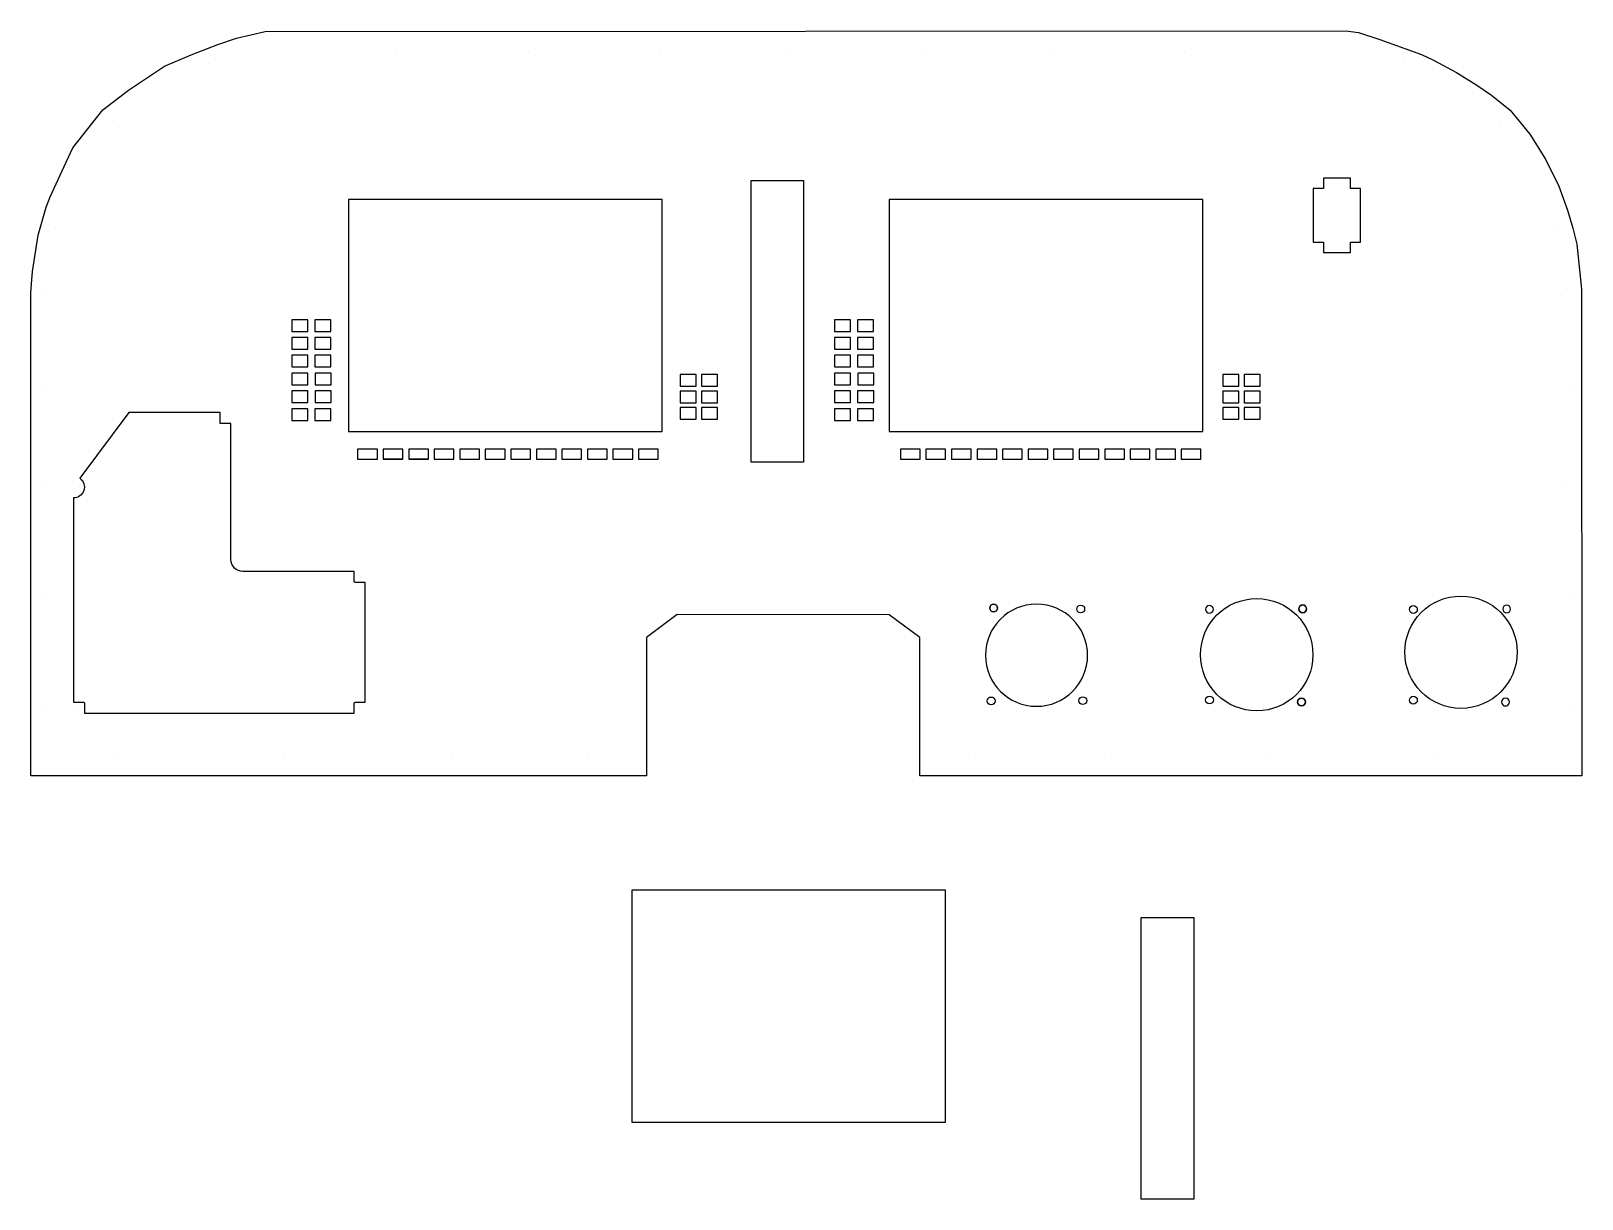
# Model space of a CAD drawing. Header units: millimetres. Extents: x 2405 to 3468, y 1391 to 2192.
import ezdxf

# ---------------------------------------------------------------- set-up
doc = ezdxf.new("R2010")
doc.units = ezdxf.units.MM
doc.layers.add('Capa1', color=10, linetype='Continuous')

msp = doc.modelspace()

# ---------------------------------------------------------------- linework, layer by layer
for p, q in [((2527.1, 2169.5, -4), (2527.1, 2169.5, -4)), ((2655.9, 2176.9, -4), (2655.9, 2176.9, -4)), ((2745.9, 2176.9, -9), (2745.9, 2176.9, -9)), ((2835.9, 2176.9, -9), (2835.9, 2176.9, -9)), ((2925.9, 2176.9, -9), (2925.9, 2176.9, -9)), ((3015.9, 2176.9, -9), (3015.9, 2176.9, -9)), ((3105.9, 2176.9, -9), (3105.9, 2176.9, -9)), ((3195.9, 2176.9, -9), (3195.9, 2176.9, -9)), ((3346.2, 2169.5, -4), (3346.2, 2169.5, -4)), ((2461.6, 2130.5, -4), (2461.6, 2130.5, -4)), ((3411.7, 2130.5, -4), (3411.7, 2130.5, -4)), ((2421.9, 2057, -4), (2421.9, 2057, -4)), ((3451.3, 2057, -4), (3451.3, 2057, -4)), ((2413.1, 2015.1, -9), (2413.1, 2015.1, -9)), ((3457.7, 2015.1, -9), (3457.7, 2015.1, -9)), ((2413.1, 1947.7, -9), (2413.1, 1947.7, -9)), ((3460.2, 1947.7, -9), (3460.2, 1947.7, -9)), ((2539.3, 1927.7), (2539.3, 1927.7)), ((2413, 1880.3, -9), (2413, 1880.3, -9)), ((2438.2, 1879.1, -9), (2438.2, 1879.1, -9)), ((3457.8, 1880.3, -9), (3457.8, 1880.3, -9)), ((2630.7, 1817.9, -9), (2630.7, 1817.9, -9)), ((2413, 1803.3, -9), (2413, 1803.3, -9)), ((3460.3, 1803.3, -9), (3460.3, 1803.3, -9)), ((2413.1, 1726.4, -9), (2413.1, 1726.4, -9)), ((2437.7, 1727.9, -9), (2437.7, 1727.9, -9)), ((2630.5, 1727.7), (2630.5, 1727.7)), ((3459.3, 1726.4, -4), (3459.3, 1726.4, -4)), ((2465.1, 1693.3, -9), (2465.1, 1693.3, -9)), ((2579.1, 1693.3, -9), (2579.1, 1693.3, -9)), ((2693.1, 1693.3, -9), (2693.1, 1693.3, -9)), ((2786.4, 1693.3, -9), (2786.4, 1693.3, -9)), ((3047.6, 1693.3, -9), (3047.6, 1693.3, -9)), ((3140.9, 1693.3, -9), (3140.9, 1693.3, -9)), ((3254.8, 1693.3, -9), (3254.8, 1693.3, -9)), ((3368.8, 1693.3, -9), (3368.8, 1693.3, -9))]:
    msp.add_line(p, q)
at = {"extrusion": (0, 0, -1), "elevation": 5}
for points in [[(-2415.5, 2070.8), (-2418.2, 2077.9), (-2429.2, 2101.7), (-2433.9, 2111.5), (-2454.3, 2137.6), (-2471.9, 2151.1), (-2496.7, 2167.5), (-2515, 2175.4), (-2533.1, 2182.5), (-2545.9, 2186.7), (-2565.6, 2191.4), (-3306.3, 2191.7), (-3315, 2190.7), (-3329.5, 2185.9), (-3346.8, 2179.8), (-3358.2, 2175.5), (-3366.4, 2171.8), (-3382.2, 2163.3), (-3396.1, 2154.6), (-3406.1, 2147.6), (-3418.9, 2137.5), (-3432.3, 2121), (-3443.1, 2103.8), (-3452.3, 2085.2), (-3458.3, 2068.9), (-3461.8, 2056.5), (-3464.5, 2045.5), (-3467.8, 2014.7), (-3468.1, 1681), (-3014.3, 1681), (-3014.3, 1775.9), (-2993.3, 1791.5), (-2847.9, 1791.6), (-2826.9, 1775.9), (-2826.9, 1681), (-2405.1, 1681), (-2405.1, 2012.3), (-2406.2, 2026.8), (-2410, 2051.7)], [(-2583.9, 1993.7), (-2583.9, 1985.7), (-2594.9, 1985.7), (-2594.9, 1993.7)], [(-2599.6, 1993.7), (-2599.6, 1985.7), (-2610.6, 1985.7), (-2610.6, 1993.7)], [(-2955.8, 1993.7), (-2955.8, 1985.7), (-2966.8, 1985.7), (-2966.8, 1993.7)], [(-2971.6, 1993.7), (-2971.6, 1985.7), (-2982.6, 1985.7), (-2982.6, 1993.7)], [(-2583.9, 1981.6), (-2583.9, 1973.6), (-2594.9, 1973.6), (-2594.9, 1981.6)], [(-2599.6, 1981.5), (-2599.6, 1973.5), (-2610.6, 1973.5), (-2610.6, 1981.5)], [(-2955.8, 1981.6), (-2955.8, 1973.6), (-2966.8, 1973.6), (-2966.8, 1981.6)], [(-2971.6, 1981.5), (-2971.6, 1973.5), (-2982.6, 1973.5), (-2982.6, 1981.5)], [(-2583.9, 1969.5), (-2583.9, 1961.5), (-2594.9, 1961.5), (-2594.9, 1969.5)], [(-2599.6, 1969.5), (-2599.6, 1961.5), (-2610.6, 1961.5), (-2610.6, 1969.5)], [(-2955.8, 1969.5), (-2955.8, 1961.5), (-2966.8, 1961.5), (-2966.8, 1969.5)], [(-2971.6, 1969.5), (-2971.6, 1961.5), (-2982.6, 1961.5), (-2982.6, 1969.5)], [(-2583.9, 1957.2), (-2583.9, 1949.2), (-2594.9, 1949.2), (-2594.9, 1957.2)], [(-2599.9, 1957.2), (-2599.9, 1949.2), (-2610.9, 1949.2), (-2610.9, 1957.2)], [(-2850, 1956.2), (-2850, 1948.2), (-2861, 1948.2), (-2861, 1956.2)], [(-2864.6, 1956.2), (-2864.6, 1948.2), (-2875.6, 1948.2), (-2875.6, 1956.2)], [(-2955.8, 1957.2), (-2955.8, 1949.2), (-2966.8, 1949.2), (-2966.8, 1957.2)], [(-2971.8, 1957.2), (-2971.8, 1949.2), (-2982.8, 1949.2), (-2982.8, 1957.2)], [(-3221.9, 1956.2), (-3221.9, 1948.2), (-3232.9, 1948.2), (-3232.9, 1956.2)], [(-3236.5, 1956.2), (-3236.5, 1948.2), (-3247.5, 1948.2), (-3247.5, 1956.2)], [(-2583.9, 1944.9), (-2583.9, 1936.9), (-2594.9, 1936.9), (-2594.9, 1944.9)], [(-2599.8, 1944.9), (-2599.8, 1936.9), (-2610.8, 1936.9), (-2610.8, 1944.9)], [(-2850, 1944.8), (-2850, 1936.8), (-2861, 1936.8), (-2861, 1944.8)], [(-2864.6, 1944.8), (-2864.6, 1936.8), (-2875.6, 1936.8), (-2875.6, 1944.8)], [(-2955.8, 1944.9), (-2955.8, 1936.9), (-2966.8, 1936.9), (-2966.8, 1944.9)], [(-2971.7, 1944.9), (-2971.7, 1936.9), (-2982.7, 1936.9), (-2982.7, 1944.9)], [(-3221.9, 1944.8), (-3221.9, 1936.8), (-3232.9, 1936.8), (-3232.9, 1944.8)], [(-3236.5, 1944.8), (-3236.5, 1936.8), (-3247.5, 1936.8), (-3247.5, 1944.8)], [(-2583.9, 1932.7), (-2583.9, 1924.7), (-2594.9, 1924.7), (-2594.9, 1932.7)], [(-2599.7, 1932.6), (-2599.7, 1924.6), (-2610.7, 1924.6), (-2610.7, 1932.6)], [(-2850, 1933.6), (-2850, 1925.6), (-2861, 1925.6), (-2861, 1933.6)], [(-2864.6, 1933.6), (-2864.6, 1925.6), (-2875.6, 1925.6), (-2875.6, 1933.6)], [(-2955.8, 1932.7), (-2955.8, 1924.7), (-2966.8, 1924.7), (-2966.8, 1932.7)], [(-2971.6, 1932.6), (-2971.6, 1924.6), (-2982.6, 1924.6), (-2982.6, 1932.6)], [(-3221.9, 1933.6), (-3221.9, 1925.6), (-3232.9, 1925.6), (-3232.9, 1933.6)], [(-3236.5, 1933.6), (-3236.5, 1925.6), (-3247.5, 1925.6), (-3247.5, 1933.6)], [(-2642.5, 1905.1), (-2629, 1905.1), (-2629, 1898.1), (-2642.5, 1898.1)], [(-2660, 1905.1), (-2646.5, 1905.1), (-2646.5, 1898.1), (-2660, 1898.1)], [(-2677.5, 1905.1), (-2664, 1905.1), (-2664, 1898.1), (-2677.5, 1898.1)], [(-2695, 1905.1), (-2681.5, 1905.1), (-2681.5, 1898.1), (-2695, 1898.1)], [(-2712.5, 1905.1), (-2699, 1905.1), (-2699, 1898.1), (-2712.5, 1898.1)], [(-2730, 1905.1), (-2716.5, 1905.1), (-2716.5, 1898.1), (-2730, 1898.1)], [(-2747.5, 1905.1), (-2734, 1905.1), (-2734, 1898.1), (-2747.5, 1898.1)], [(-2765, 1905.1), (-2751.5, 1905.1), (-2751.5, 1898.1), (-2765, 1898.1)], [(-2782.5, 1905.1), (-2769, 1905.1), (-2769, 1898.1), (-2782.5, 1898.1)], [(-2800, 1905.1), (-2786.5, 1905.1), (-2786.5, 1898.1), (-2800, 1898.1)], [(-2817.5, 1905.1), (-2804, 1905.1), (-2804, 1898.1), (-2817.5, 1898.1)], [(-2835, 1905.1), (-2821.5, 1905.1), (-2821.5, 1898.1), (-2835, 1898.1)], [(-3014.5, 1905.1), (-3001, 1905.1), (-3001, 1898.1), (-3014.5, 1898.1)], [(-3032, 1905.1), (-3018.5, 1905.1), (-3018.5, 1898.1), (-3032, 1898.1)], [(-3049.5, 1905.1), (-3036, 1905.1), (-3036, 1898.1), (-3049.5, 1898.1)], [(-3067, 1905.1), (-3053.5, 1905.1), (-3053.5, 1898.1), (-3067, 1898.1)], [(-3084.5, 1905.1), (-3071, 1905.1), (-3071, 1898.1), (-3084.5, 1898.1)], [(-3102, 1905.1), (-3088.5, 1905.1), (-3088.5, 1898.1), (-3102, 1898.1)], [(-3119.5, 1905.1), (-3106, 1905.1), (-3106, 1898.1), (-3119.5, 1898.1)], [(-3137, 1905.1), (-3123.5, 1905.1), (-3123.5, 1898.1), (-3137, 1898.1)], [(-3154.5, 1905.1), (-3141, 1905.1), (-3141, 1898.1), (-3154.5, 1898.1)], [(-3172, 1905.1), (-3158.5, 1905.1), (-3158.5, 1898.1), (-3172, 1898.1)], [(-3189.5, 1905.1), (-3176, 1905.1), (-3176, 1898.1), (-3189.5, 1898.1)], [(-3207, 1905.1), (-3193.5, 1905.1), (-3193.5, 1898.1), (-3207, 1898.1)]]:
    msp.add_lwpolyline(points, close=True, dxfattribs=at)
at = {"elevation": -5}
for points in [[(2898.6, 2089.2), (2934.6, 2089.2), (2934.6, 1896.2), (2898.6, 1896.2), (2898.6, 2089.2)], [(3290.9, 2090.8), (3290.9, 2083.8), (3283.9, 2083.8)], [(3283.9, 2083.8), (3283.9, 2046.8)], [(3309.4, 2090.8), (3290.9, 2090.8)], [(3316.4, 2083.8), (3309.4, 2083.8), (3309.4, 2090.8)], [(3316.4, 2046.8), (3316.4, 2083.8)], [(2622.8, 2076.1), (2622.8, 1917.1), (2837.8, 1917.1), (2837.8, 2076.1), (2622.8, 2076.1)], [(2993.2, 2076.1), (2993.2, 1917.1), (3208.2, 1917.1), (3208.2, 2076.1), (2993.2, 2076.1)], [(3283.9, 2046.8), (3290.9, 2046.8), (3290.9, 2039.8)], [(3290.9, 2039.8), (3309.4, 2039.8)]]:
    msp.add_lwpolyline(points, dxfattribs=at)
for points in [[(3309.4, 2039.8), (3309.4, 2046.8), (3316.4, 2046.8)], [(2817, 1602.6), (2817, 1443.6), (3032, 1443.6), (3032, 1602.6), (2817, 1602.6)], [(3166.1, 1583.9), (3202.1, 1583.9), (3202.1, 1390.9), (3166.1, 1390.9), (3166.1, 1583.9)]]:
    msp.add_lwpolyline(points)
at = {"extrusion": (0, 0, -1), "elevation": 5}
msp.add_lwpolyline([(-2627.5, 1813.6, 0.382181), (-2626.7, 1814.4), (-2626.7, 1821.1), (-2550.4, 1821.1, 0.414214), (-2542.2, 1829.3), (-2542.2, 1922.6), (-2534.7, 1922.6), (-2534.7, 1930.1), (-2472.2, 1930.1), (-2438.7, 1885.1, 0.721954), (-2434.2, 1871.6), (-2434.2, 1731.6), (-2440.9, 1731.6, 0.414214), (-2441.7, 1730.8), (-2441.7, 1724.1), (-2626.7, 1724.1), (-2626.7, 1730.8, 0.414214), (-2627.5, 1731.6), (-2634.2, 1731.6), (-2634.2, 1813.6)], format="xyb", close=True, dxfattribs=at)
at = {"extrusion": (0, 0, -1)}
for centre, radius in [((-3094.3, 1763.7, 5), 35), ((-3276.7, 1795.5, 5), 2.68)]:
    msp.add_circle(centre, radius, dxfattribs=at)
for centre in [(3245.2, 1764.1, -5), (3385.2, 1765.8, -5)]:
    msp.add_circle(centre, 38.5)
at = {"layer": 'Capa1', "color": 0}
for p, q in [((2660, 1898.1, -5), (2646.5, 1898.1, -5)), ((2677.5, 1898.1, -5), (2664, 1898.1, -5))]:
    msp.add_line(p, q, dxfattribs=at)
for centre in [(3064.9, 1796.1, -5), (3124.6, 1795.4, -5), (3276.7, 1795.5, -5), (3352.6, 1795.1, -5), (3063.2, 1732.4, -5), (3126, 1732.6, -5), (3126, 1732.6, -5), (3212.8, 1733, -5), (3275.9, 1731.7, -5), (3352.6, 1732.9, -5)]:
    msp.add_circle(centre, 2.68, dxfattribs=at)
at = {"layer": 'Capa1', "color": 0, "extrusion": (0, 0, -1)}
for centre in [(-3064.9, 1796.1, 5), (-3212.8, 1795.2, 5), (-3212.8, 1795.2, 5), (-3416.5, 1795.4, 5), (-3275.9, 1731.7, 5), (-3415.7, 1731.6, 5), (-3415.7, 1731.6, 5)]:
    msp.add_circle(centre, 2.68, dxfattribs=at)

doc.saveas('drawing.dxf')
